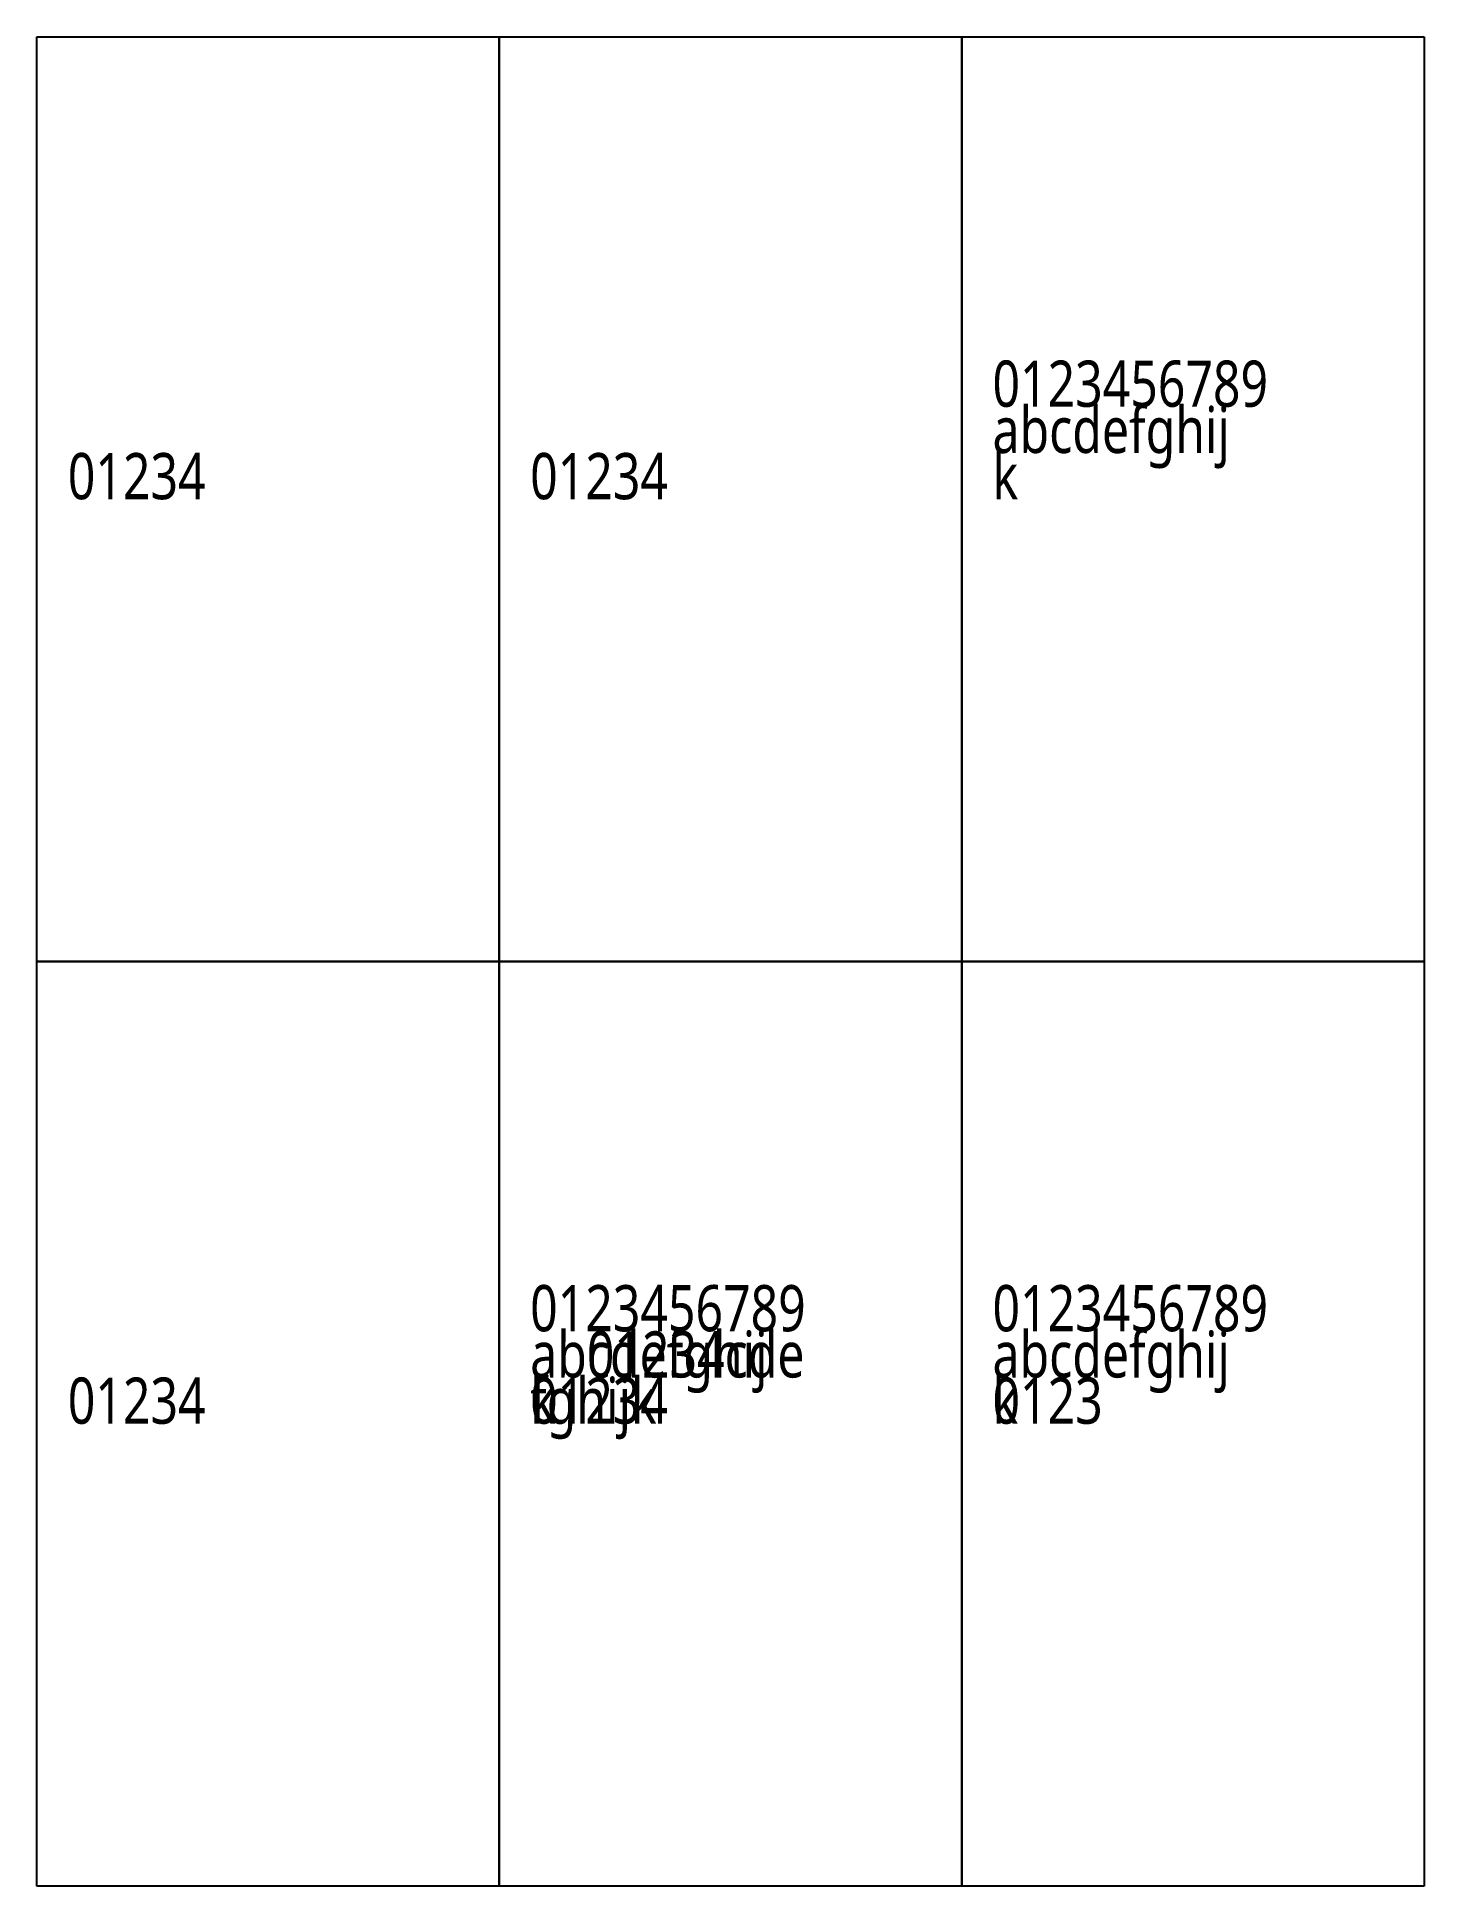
# Model space of a CAD drawing. Extents: x 0 to 45, y -60 to 0.
import ezdxf

# ---------------------------------------------------------------- set-up
doc = ezdxf.new("R2010")
doc.units = 0
doc.styles.add('微软雅黑 Light', font='')
doc.styles.get('微软雅黑 Light').set_extended_font_data('微软雅黑 Light')

msp = doc.modelspace()

# ---------------------------------------------------------------- linework, layer by layer
for p, q in [((0, 0), (15, 0)), ((0, -30), (0, 0)), ((15, 0), (15, -30)), ((15, 0), (30, 0)), ((15, -30), (15, 0)), ((30, 0), (30, -30)), ((30, 0), (45, 0)), ((30, -30), (30, 0)), ((45, 0), (45, -30)), ((15, -30), (0, -30)), ((0, -30), (15, -30)), ((0, -60), (0, -30)), ((0, -30), (15, -30)), ((0, -60), (0, -30)), ((0, -30), (15, -30)), ((0, -60), (0, -30)), ((30, -30), (15, -30)), ((15, -30), (15, -60)), ((15, -30), (30, -30)), ((15, -60), (15, -30)), ((15, -30), (15, -60)), ((15, -30), (30, -30)), ((15, -60), (15, -30)), ((15, -30), (15, -60)), ((15, -30), (30, -30)), ((15, -60), (15, -30)), ((45, -30), (30, -30)), ((30, -30), (30, -60)), ((30, -30), (45, -30)), ((30, -60), (30, -30)), ((30, -30), (30, -60)), ((30, -30), (45, -30)), ((30, -60), (30, -30)), ((30, -30), (30, -60)), ((30, -30), (45, -30)), ((30, -60), (30, -30)), ((45, -30), (45, -60)), ((45, -30), (45, -60)), ((45, -30), (45, -60)), ((15, -60), (0, -60)), ((15, -60), (0, -60)), ((15, -60), (0, -60)), ((30, -60), (15, -60)), ((30, -60), (15, -60)), ((30, -60), (15, -60)), ((45, -60), (30, -60)), ((45, -60), (30, -60)), ((45, -60), (30, -60))]:
    msp.add_line(p, q)

# ---------------------------------------------------------------- texts
at = {"style": '微软雅黑 Light', "width": 0.8}
for s, p in [('0123456789', (31, -12)), ('abcdefghij', (31, -13.5)), ('01234', (1, -15)), ('01234', (16, -15)), ('k', (31, -15)), ('0123456789', (16, -42)), ('0123456789', (16, -42)), ('0123456789', (31, -42)), ('0123456789', (31, -42)), ('ab01234cde', (16, -43.5)), ('abcdefghij', (16, -43.5)), ('abcdefghij', (31, -43.5)), ('abcdefghij', (31, -43.5)), ('01234', (1, -45)), ('01234', (1, -45)), ('01234', (1, -45)), ('fghijk', (16, -45)), ('01234', (16, -45)), ('k', (16, -45)), ('0123', (31, -45)), ('k', (31, -45)), ('k', (31, -45))]:
    msp.add_text(s, height=1.5, dxfattribs=at).set_placement(p)

doc.saveas('drawing.dxf')
